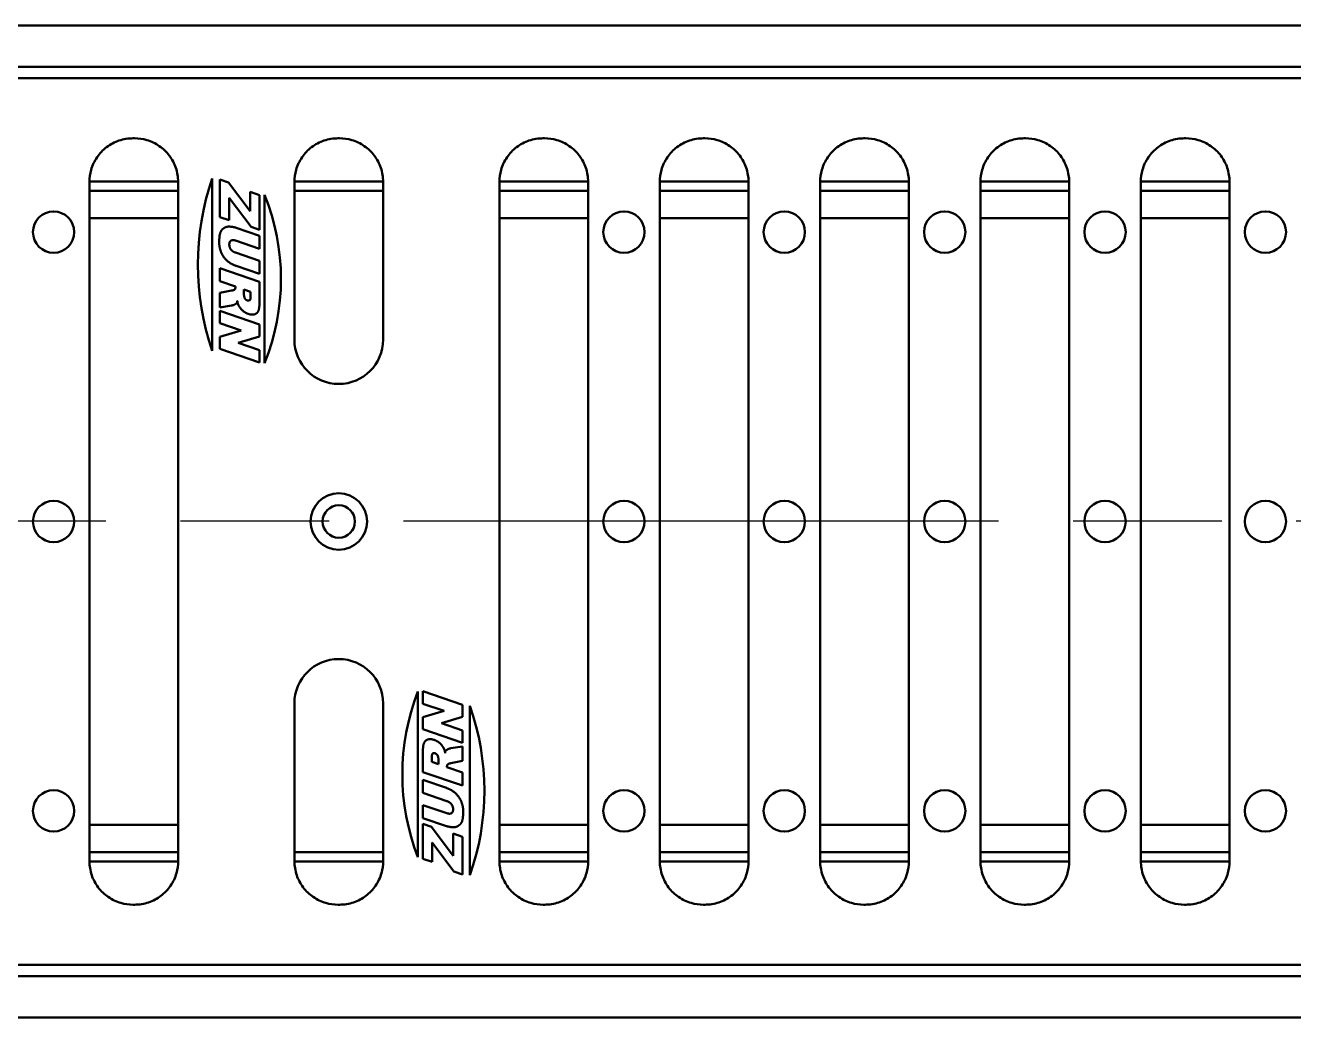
# Model space of a CAD drawing. Header units: inches. Extents: x 0 to 153, y -2 to 31.
# Drawn here: x 98.18 to 105.85, y 21.69 to 27.69 of the extents above; entities that cross this region are included whole.
import ezdxf

# ---------------------------------------------------------------- set-up
doc = ezdxf.new("R2010")
doc.units = ezdxf.units.IN
doc.header["$LTSCALE"] = 8
doc.header["$MEASUREMENT"] = 0
doc.linetypes.add('CHAIN', pattern=[0.7087, 0.4724, -0.0591, 0.1181, -0.0591])
for name, color, linetype, lineweight in [('Centerline (ANSI)', 7, 'Continuous', 25), ('grate', 30, 'Continuous', 50), ('Visible (ANSI)', 7, 'Continuous', 50)]:
    doc.layers.add(name, color=color, linetype=linetype, lineweight=lineweight)

msp = doc.modelspace()

# ---------------------------------------------------------------- linework, layer by layer
at = {"layer": 'Centerline (ANSI)', "color": 7, "linetype": 'CHAIN', "ltscale": 0.952448}
msp.add_line((152.668767, 24.694935), (26.577349, 24.694935), dxfattribs=at)
at = {"layer": 'grate', "color": 7}
for p, q in [((110.031841, 27.373388), (90.122537, 27.373388)), ((98.841045, 27.009606), (98.833332, 27.009606)), ((100.081045, 27.009606), (100.073332, 27.009606)), ((101.321045, 27.009606), (101.313332, 27.009606)), ((102.291045, 27.009606), (102.283332, 27.009606)), ((103.261045, 27.009606), (103.253332, 27.009606)), ((104.231045, 27.009606), (104.223332, 27.009606)), ((105.201045, 27.009606), (105.193332, 27.009606)), ((98.56887, 22.638828), (98.56887, 26.746042)), ((99.105507, 22.638828), (99.105507, 26.746042)), ((99.310498, 26.766542), (99.310498, 25.725123)), ((99.357731, 26.532954), (99.357731, 26.761045)), ((99.357731, 26.761045), (99.41086, 26.742954)), ((99.41086, 26.742954), (99.541395, 26.568908)), ((99.80887, 25.792435), (99.80887, 26.746042)), ((100.345507, 26.746042), (100.345507, 25.792435)), ((101.04887, 26.746042), (101.04887, 22.638828)), ((101.585507, 26.746042), (101.585507, 22.638828)), ((102.01887, 26.746042), (102.01887, 22.638828)), ((102.555507, 26.746042), (102.555507, 22.638828)), ((102.98887, 26.746042), (102.98887, 22.638828)), ((103.525507, 26.746042), (103.525507, 22.638828)), ((103.95887, 26.746042), (103.95887, 22.638828)), ((104.495507, 26.746042), (104.495507, 22.638828)), ((104.92887, 26.746042), (104.92887, 22.638828)), ((105.465507, 26.746042), (105.465507, 22.638828)), ((99.546662, 26.473412), (99.414525, 26.64929)), ((99.414525, 26.64929), (99.414525, 26.513717)), ((99.541395, 26.568908), (99.541395, 26.685931)), ((99.541395, 26.685931), (99.597731, 26.666694)), ((99.597731, 26.666694), (99.597731, 26.456007)), ((99.628581, 25.649766), (99.628581, 26.667821)), ((99.414525, 26.513717), (99.357731, 26.532954)), ((99.455517, 26.468832), (99.597731, 26.420282)), ((99.597731, 26.456007), (99.546662, 26.473412)), ((99.597731, 26.341503), (99.452311, 26.390969)), ((99.597731, 26.420282), (99.597731, 26.341503)), ((99.452311, 26.318145), (99.597731, 26.268679)), ((99.597731, 26.1899), (99.455517, 26.23845)), ((99.597731, 26.268679), (99.597731, 26.1899)), ((99.357731, 26.144786), (99.357731, 26.224022)), ((99.357731, 26.224022), (99.597731, 26.142267)), ((99.452311, 26.112496), (99.357731, 26.144786)), ((99.357731, 26.074481), (99.428952, 26.088679)), ((99.452311, 26.109748), (99.452311, 26.112496)), ((99.502922, 26.09532), (99.543914, 26.081351)), ((99.502922, 26.068297), (99.502922, 26.09532)), ((99.597731, 26.142267), (99.597731, 26.018603)), ((99.357731, 25.987458), (99.357731, 26.074481)), ((99.543914, 26.081351), (99.543914, 26.052954)), ((99.428723, 25.99845), (99.357731, 25.987458)), ((99.357731, 25.890816), (99.357731, 25.965473)), ((99.357731, 25.965473), (99.597731, 25.883717)), ((99.485975, 25.847076), (99.357731, 25.890816)), ((99.597731, 25.883717), (99.597731, 25.811122)), ((99.357731, 25.808832), (99.485975, 25.847076)), ((99.357731, 25.735549), (99.357731, 25.808832)), ((99.597731, 25.811122), (99.469028, 25.772648)), ((99.597731, 25.653793), (99.357731, 25.735549)), ((99.469028, 25.772648), (99.597731, 25.728679)), ((99.597731, 25.728679), (99.597731, 25.653793)), ((100.555159, 23.663596), (100.555159, 22.662908)), ((100.586009, 23.590854), (100.586009, 23.66574)), ((100.586009, 23.66574), (100.826009, 23.583984)), ((99.80887, 22.638828), (99.80887, 23.592435)), ((100.345507, 23.592435), (100.345507, 22.638828)), ((100.714712, 23.546885), (100.586009, 23.590854)), ((100.826009, 23.583984), (100.826009, 23.510701)), ((100.869831, 22.552991), (100.869831, 23.577216)), ((100.586009, 23.508411), (100.714712, 23.546885)), ((100.586009, 23.435816), (100.586009, 23.508411)), ((100.826009, 23.510701), (100.697765, 23.472457)), ((100.826009, 23.35406), (100.586009, 23.435816)), ((100.697765, 23.472457), (100.826009, 23.428717)), ((100.826009, 23.428717), (100.826009, 23.35406)), ((100.755017, 23.321083), (100.826009, 23.332075)), ((100.826009, 23.332075), (100.826009, 23.245052)), ((100.586009, 23.177266), (100.586009, 23.30093)), ((100.639826, 23.238182), (100.639826, 23.266579)), ((100.680819, 23.251236), (100.680819, 23.224213)), ((100.826009, 23.095511), (100.586009, 23.177266)), ((100.680819, 23.224213), (100.639826, 23.238182)), ((100.731429, 23.209785), (100.731429, 23.207037)), ((100.731429, 23.207037), (100.826009, 23.174747)), ((100.826009, 23.245052), (100.754788, 23.230854)), ((100.826009, 23.174747), (100.826009, 23.095511)), ((100.586009, 23.129633), (100.728223, 23.081083)), ((100.586009, 23.050854), (100.586009, 23.129633)), ((100.731429, 23.001388), (100.586009, 23.050854)), ((100.586009, 22.899251), (100.586009, 22.97803)), ((100.586009, 22.97803), (100.731429, 22.928564)), ((100.728223, 22.850701), (100.586009, 22.899251)), ((100.586009, 22.863526), (100.637078, 22.846121)), ((100.586009, 22.652839), (100.586009, 22.863526)), ((100.637078, 22.846121), (100.769216, 22.670243)), ((100.769216, 22.670243), (100.769216, 22.805816)), ((100.769216, 22.805816), (100.826009, 22.786579)), ((100.826009, 22.786579), (100.826009, 22.558488)), ((100.77288, 22.576579), (100.642345, 22.750625)), ((100.642345, 22.750625), (100.642345, 22.633602)), ((100.642345, 22.633602), (100.586009, 22.652839)), ((100.826009, 22.558488), (100.77288, 22.576579)), ((98.833332, 22.375264), (98.841045, 22.375264)), ((100.073332, 22.375264), (100.081045, 22.375264)), ((101.313332, 22.375264), (101.321045, 22.375264)), ((102.283332, 22.375264), (102.291045, 22.375264)), ((103.253332, 22.375264), (103.261045, 22.375264)), ((104.223332, 22.375264), (104.231045, 22.375264)), ((105.193332, 22.375264), (105.201045, 22.375264)), ((90.122537, 22.011481), (110.031841, 22.011481))]:
    msp.add_line(p, q, dxfattribs=at)
for centre, radius in [((98.352175, 26.442435), 0.125), ((101.802203, 26.442435), 0.125), ((102.772203, 26.442435), 0.125), ((103.742203, 26.442435), 0.125), ((104.712203, 26.442435), 0.125), ((105.682203, 26.442435), 0.125), ((100.077189, 24.692435), 0.170818), ((98.352175, 24.692435), 0.125), ((100.077189, 24.692435), 0.098), ((101.802203, 24.692435), 0.125), ((102.772203, 24.692435), 0.125), ((103.742203, 24.692435), 0.125), ((104.712203, 24.692435), 0.125), ((105.682203, 24.692435), 0.125), ((98.352175, 22.942435), 0.125), ((101.802203, 22.942435), 0.125), ((102.772203, 22.942435), 0.125), ((103.742203, 22.942435), 0.125), ((104.712203, 22.942435), 0.125), ((105.682203, 22.942435), 0.125)]:
    msp.add_circle(centre, radius, dxfattribs=at)
for centre, radius, start, end in [((100.853563, 26.245832), 1.628553, 161.3529587, 198.6470413), ((98.365605, 26.158794), 1.361696, 338.0486904, 21.9513096), ((100.077189, 25.792435), 0.268318, 180, 0), ((100.077189, 23.592435), 0.268318, 0, 180), ((101.849177, 23.163252), 1.387381, 158.86054, 201.13946), ((99.424092, 23.065104), 1.53376, 340.4947408, 19.5052592)]:
    msp.add_arc(centre, radius, start, end, dxfattribs=at)
for points, knots in [([(98.833332, 27.009606), (98.804413, 27.009606), (98.775114, 27.004791), (98.720949, 26.986411), (98.695321, 26.972814), (98.650451, 26.938736), (98.630603, 26.917882), (98.599005, 26.871661), (98.586822, 26.845745), (98.572346, 26.795332), (98.56887, 26.770569), (98.56887, 26.746042)], [0, 0, 0, 0, 0.2203681, 0.2203681, 0.43584837, 0.43584837, 0.64971102, 0.64971102, 0.86248458, 0.86248458, 1.04938288, 1.04938288, 1.04938288, 1.04938288]), ([(99.105507, 26.746042), (99.105507, 26.774668), (99.10074, 26.803667), (99.082554, 26.857304), (99.0691, 26.88269), (99.035347, 26.927274), (99.014655, 26.947047), (98.968662, 26.978725), (98.942789, 26.991016), (98.891763, 27.005963), (98.866278, 27.009606), (98.841045, 27.009606)], [0, 0, 0, 0, 0.21813048, 0.21813048, 0.43156713, 0.43156713, 0.64423593, 0.64423593, 0.85712066, 0.85712066, 1.04939517, 1.04939517, 1.04939517, 1.04939517]), ([(100.073332, 27.009606), (100.044413, 27.009606), (100.015114, 27.004791), (99.960949, 26.986411), (99.935321, 26.972814), (99.890451, 26.938736), (99.870603, 26.917882), (99.839005, 26.871661), (99.826822, 26.845745), (99.812346, 26.795332), (99.80887, 26.770569), (99.80887, 26.746042)], [0, 0, 0, 0, 0.2203681, 0.2203681, 0.43584837, 0.43584837, 0.64971102, 0.64971102, 0.86248458, 0.86248458, 1.04938288, 1.04938288, 1.04938288, 1.04938288]), ([(100.345507, 26.746042), (100.345507, 26.774668), (100.34074, 26.803667), (100.322554, 26.857304), (100.3091, 26.88269), (100.275347, 26.927274), (100.254655, 26.947047), (100.208662, 26.978725), (100.182789, 26.991016), (100.131763, 27.005963), (100.106278, 27.009606), (100.081045, 27.009606)], [0, 0, 0, 0, 0.21813048, 0.21813048, 0.43156713, 0.43156713, 0.64423593, 0.64423593, 0.85712066, 0.85712066, 1.04939517, 1.04939517, 1.04939517, 1.04939517]), ([(101.313332, 27.009606), (101.284413, 27.009606), (101.255114, 27.004791), (101.200949, 26.986411), (101.175321, 26.972814), (101.130451, 26.938736), (101.110603, 26.917882), (101.079005, 26.871661), (101.066822, 26.845745), (101.052346, 26.795332), (101.04887, 26.770569), (101.04887, 26.746042)], [0, 0, 0, 0, 0.2203681, 0.2203681, 0.43584837, 0.43584837, 0.64971102, 0.64971102, 0.86248458, 0.86248458, 1.04938288, 1.04938288, 1.04938288, 1.04938288]), ([(101.585507, 26.746042), (101.585507, 26.774668), (101.58074, 26.803667), (101.562554, 26.857304), (101.5491, 26.88269), (101.515347, 26.927274), (101.494655, 26.947047), (101.448662, 26.978725), (101.422789, 26.991016), (101.371763, 27.005963), (101.346278, 27.009606), (101.321045, 27.009606)], [0, 0, 0, 0, 0.21813048, 0.21813048, 0.43156713, 0.43156713, 0.64423593, 0.64423593, 0.85712066, 0.85712066, 1.04939517, 1.04939517, 1.04939517, 1.04939517]), ([(102.283332, 27.009606), (102.254413, 27.009606), (102.225114, 27.004791), (102.170949, 26.986411), (102.145321, 26.972814), (102.100451, 26.938736), (102.080603, 26.917882), (102.049005, 26.871661), (102.036822, 26.845745), (102.022346, 26.795332), (102.01887, 26.770569), (102.01887, 26.746042)], [0, 0, 0, 0, 0.2203681, 0.2203681, 0.43584837, 0.43584837, 0.64971102, 0.64971102, 0.86248458, 0.86248458, 1.04938288, 1.04938288, 1.04938288, 1.04938288]), ([(102.555507, 26.746042), (102.555507, 26.774668), (102.55074, 26.803667), (102.532554, 26.857304), (102.5191, 26.88269), (102.485347, 26.927274), (102.464655, 26.947047), (102.418662, 26.978725), (102.392789, 26.991016), (102.341763, 27.005963), (102.316278, 27.009606), (102.291045, 27.009606)], [0, 0, 0, 0, 0.21813048, 0.21813048, 0.43156713, 0.43156713, 0.64423593, 0.64423593, 0.85712066, 0.85712066, 1.04939517, 1.04939517, 1.04939517, 1.04939517]), ([(103.253332, 27.009606), (103.224413, 27.009606), (103.195114, 27.004791), (103.140949, 26.986411), (103.115321, 26.972814), (103.070451, 26.938736), (103.050603, 26.917882), (103.019005, 26.871661), (103.006822, 26.845745), (102.992346, 26.795332), (102.98887, 26.770569), (102.98887, 26.746042)], [0, 0, 0, 0, 0.2203681, 0.2203681, 0.43584837, 0.43584837, 0.64971102, 0.64971102, 0.86248458, 0.86248458, 1.04938288, 1.04938288, 1.04938288, 1.04938288]), ([(103.525507, 26.746042), (103.525507, 26.774668), (103.52074, 26.803667), (103.502554, 26.857304), (103.4891, 26.88269), (103.455347, 26.927274), (103.434655, 26.947047), (103.388662, 26.978725), (103.362789, 26.991016), (103.311763, 27.005963), (103.286278, 27.009606), (103.261045, 27.009606)], [0, 0, 0, 0, 0.21813048, 0.21813048, 0.43156713, 0.43156713, 0.64423593, 0.64423593, 0.85712066, 0.85712066, 1.04939517, 1.04939517, 1.04939517, 1.04939517]), ([(104.223332, 27.009606), (104.194413, 27.009606), (104.165114, 27.004791), (104.110949, 26.986411), (104.085321, 26.972814), (104.040451, 26.938736), (104.020603, 26.917882), (103.989005, 26.871661), (103.976822, 26.845745), (103.962346, 26.795332), (103.95887, 26.770569), (103.95887, 26.746042)], [0, 0, 0, 0, 0.2203681, 0.2203681, 0.43584837, 0.43584837, 0.64971102, 0.64971102, 0.86248458, 0.86248458, 1.04938288, 1.04938288, 1.04938288, 1.04938288]), ([(104.495507, 26.746042), (104.495507, 26.774668), (104.49074, 26.803667), (104.472554, 26.857304), (104.4591, 26.88269), (104.425347, 26.927274), (104.404655, 26.947047), (104.358662, 26.978725), (104.332789, 26.991016), (104.281763, 27.005963), (104.256278, 27.009606), (104.231045, 27.009606)], [0, 0, 0, 0, 0.21813048, 0.21813048, 0.43156713, 0.43156713, 0.64423593, 0.64423593, 0.85712066, 0.85712066, 1.04939517, 1.04939517, 1.04939517, 1.04939517]), ([(105.193332, 27.009606), (105.164413, 27.009606), (105.135114, 27.004791), (105.080949, 26.986411), (105.055321, 26.972814), (105.010451, 26.938736), (104.990603, 26.917882), (104.959005, 26.871661), (104.946822, 26.845745), (104.932346, 26.795332), (104.92887, 26.770569), (104.92887, 26.746042)], [0, 0, 0, 0, 0.2203681, 0.2203681, 0.43584837, 0.43584837, 0.64971102, 0.64971102, 0.86248458, 0.86248458, 1.04938288, 1.04938288, 1.04938288, 1.04938288]), ([(105.465507, 26.746042), (105.465507, 26.774668), (105.46074, 26.803667), (105.442554, 26.857304), (105.4291, 26.88269), (105.395347, 26.927274), (105.374655, 26.947047), (105.328662, 26.978725), (105.302789, 26.991016), (105.251763, 27.005963), (105.226278, 27.009606), (105.201045, 27.009606)], [0, 0, 0, 0, 0.21813048, 0.21813048, 0.43156713, 0.43156713, 0.64423593, 0.64423593, 0.85712066, 0.85712066, 1.04939517, 1.04939517, 1.04939517, 1.04939517]), ([(98.56887, 22.638828), (98.56887, 22.610202), (98.573638, 22.581202), (98.591824, 22.527565), (98.605277, 22.502179), (98.63903, 22.457595), (98.659723, 22.437822), (98.705716, 22.406144), (98.731588, 22.393854), (98.782614, 22.378906), (98.8081, 22.375264), (98.833332, 22.375264)], [0, 0, 0, 0, 0.21813048, 0.21813048, 0.43156713, 0.43156713, 0.64423593, 0.64423593, 0.85712066, 0.85712066, 1.04939517, 1.04939517, 1.04939517, 1.04939517]), ([(98.841045, 22.375264), (98.869965, 22.375264), (98.899263, 22.380079), (98.953428, 22.398458), (98.979056, 22.412055), (99.023926, 22.446133), (99.043775, 22.466988), (99.075372, 22.513208), (99.087556, 22.539124), (99.102032, 22.589537), (99.105507, 22.6143), (99.105507, 22.638828)], [0, 0, 0, 0, 0.2203681, 0.2203681, 0.43584837, 0.43584837, 0.64971102, 0.64971102, 0.86248458, 0.86248458, 1.04938288, 1.04938288, 1.04938288, 1.04938288]), ([(99.80887, 22.638828), (99.80887, 22.610202), (99.813638, 22.581202), (99.831824, 22.527565), (99.845277, 22.502179), (99.87903, 22.457595), (99.899723, 22.437822), (99.945716, 22.406144), (99.971588, 22.393854), (100.022614, 22.378906), (100.0481, 22.375264), (100.073332, 22.375264)], [0, 0, 0, 0, 0.21813048, 0.21813048, 0.43156713, 0.43156713, 0.64423593, 0.64423593, 0.85712066, 0.85712066, 1.04939517, 1.04939517, 1.04939517, 1.04939517]), ([(100.081045, 22.375264), (100.109965, 22.375264), (100.139263, 22.380079), (100.193428, 22.398458), (100.219056, 22.412055), (100.263926, 22.446133), (100.283775, 22.466988), (100.315372, 22.513208), (100.327556, 22.539124), (100.342032, 22.589537), (100.345507, 22.6143), (100.345507, 22.638828)], [0, 0, 0, 0, 0.2203681, 0.2203681, 0.43584837, 0.43584837, 0.64971102, 0.64971102, 0.86248458, 0.86248458, 1.04938288, 1.04938288, 1.04938288, 1.04938288]), ([(101.04887, 22.638828), (101.04887, 22.610202), (101.053638, 22.581202), (101.071824, 22.527565), (101.085277, 22.502179), (101.11903, 22.457595), (101.139723, 22.437822), (101.185716, 22.406144), (101.211588, 22.393854), (101.262614, 22.378906), (101.2881, 22.375264), (101.313332, 22.375264)], [0, 0, 0, 0, 0.21813048, 0.21813048, 0.43156713, 0.43156713, 0.64423593, 0.64423593, 0.85712066, 0.85712066, 1.04939517, 1.04939517, 1.04939517, 1.04939517]), ([(101.321045, 22.375264), (101.349965, 22.375264), (101.379263, 22.380079), (101.433428, 22.398458), (101.459056, 22.412055), (101.503926, 22.446133), (101.523775, 22.466988), (101.555372, 22.513208), (101.567556, 22.539124), (101.582032, 22.589537), (101.585507, 22.6143), (101.585507, 22.638828)], [0, 0, 0, 0, 0.2203681, 0.2203681, 0.43584837, 0.43584837, 0.64971102, 0.64971102, 0.86248458, 0.86248458, 1.04938288, 1.04938288, 1.04938288, 1.04938288]), ([(102.01887, 22.638828), (102.01887, 22.610202), (102.023638, 22.581202), (102.041824, 22.527565), (102.055277, 22.502179), (102.08903, 22.457595), (102.109723, 22.437822), (102.155716, 22.406144), (102.181588, 22.393854), (102.232614, 22.378906), (102.2581, 22.375264), (102.283332, 22.375264)], [0, 0, 0, 0, 0.21813048, 0.21813048, 0.43156713, 0.43156713, 0.64423593, 0.64423593, 0.85712066, 0.85712066, 1.04939517, 1.04939517, 1.04939517, 1.04939517]), ([(102.291045, 22.375264), (102.319965, 22.375264), (102.349263, 22.380079), (102.403428, 22.398458), (102.429056, 22.412055), (102.473926, 22.446133), (102.493775, 22.466988), (102.525372, 22.513208), (102.537556, 22.539124), (102.552032, 22.589537), (102.555507, 22.6143), (102.555507, 22.638828)], [0, 0, 0, 0, 0.2203681, 0.2203681, 0.43584837, 0.43584837, 0.64971102, 0.64971102, 0.86248458, 0.86248458, 1.04938288, 1.04938288, 1.04938288, 1.04938288]), ([(102.98887, 22.638828), (102.98887, 22.610202), (102.993638, 22.581202), (103.011824, 22.527565), (103.025277, 22.502179), (103.05903, 22.457595), (103.079723, 22.437822), (103.125716, 22.406144), (103.151588, 22.393854), (103.202614, 22.378906), (103.2281, 22.375264), (103.253332, 22.375264)], [0, 0, 0, 0, 0.21813048, 0.21813048, 0.43156713, 0.43156713, 0.64423593, 0.64423593, 0.85712066, 0.85712066, 1.04939517, 1.04939517, 1.04939517, 1.04939517]), ([(103.261045, 22.375264), (103.289965, 22.375264), (103.319263, 22.380079), (103.373428, 22.398458), (103.399056, 22.412055), (103.443926, 22.446133), (103.463775, 22.466988), (103.495372, 22.513208), (103.507556, 22.539124), (103.522032, 22.589537), (103.525507, 22.6143), (103.525507, 22.638828)], [0, 0, 0, 0, 0.2203681, 0.2203681, 0.43584837, 0.43584837, 0.64971102, 0.64971102, 0.86248458, 0.86248458, 1.04938288, 1.04938288, 1.04938288, 1.04938288]), ([(103.95887, 22.638828), (103.95887, 22.610202), (103.963638, 22.581202), (103.981824, 22.527565), (103.995277, 22.502179), (104.02903, 22.457595), (104.049723, 22.437822), (104.095716, 22.406144), (104.121588, 22.393854), (104.172614, 22.378906), (104.1981, 22.375264), (104.223332, 22.375264)], [0, 0, 0, 0, 0.21813048, 0.21813048, 0.43156713, 0.43156713, 0.64423593, 0.64423593, 0.85712066, 0.85712066, 1.04939517, 1.04939517, 1.04939517, 1.04939517]), ([(104.231045, 22.375264), (104.259965, 22.375264), (104.289263, 22.380079), (104.343428, 22.398458), (104.369056, 22.412055), (104.413926, 22.446133), (104.433775, 22.466988), (104.465372, 22.513208), (104.477556, 22.539124), (104.492032, 22.589537), (104.495507, 22.6143), (104.495507, 22.638828)], [0, 0, 0, 0, 0.2203681, 0.2203681, 0.43584837, 0.43584837, 0.64971102, 0.64971102, 0.86248458, 0.86248458, 1.04938288, 1.04938288, 1.04938288, 1.04938288]), ([(104.92887, 22.638828), (104.92887, 22.610202), (104.933638, 22.581202), (104.951824, 22.527565), (104.965277, 22.502179), (104.99903, 22.457595), (105.019723, 22.437822), (105.065716, 22.406144), (105.091588, 22.393854), (105.142614, 22.378906), (105.1681, 22.375264), (105.193332, 22.375264)], [0, 0, 0, 0, 0.21813048, 0.21813048, 0.43156713, 0.43156713, 0.64423593, 0.64423593, 0.85712066, 0.85712066, 1.04939517, 1.04939517, 1.04939517, 1.04939517]), ([(105.201045, 22.375264), (105.229965, 22.375264), (105.259263, 22.380079), (105.313428, 22.398458), (105.339056, 22.412055), (105.383926, 22.446133), (105.403775, 22.466988), (105.435372, 22.513208), (105.447556, 22.539124), (105.462032, 22.589537), (105.465507, 22.6143), (105.465507, 22.638828)], [0, 0, 0, 0, 0.2203681, 0.2203681, 0.43584837, 0.43584837, 0.64971102, 0.64971102, 0.86248458, 0.86248458, 1.04938288, 1.04938288, 1.04938288, 1.04938288])]:
    msp.add_open_spline(points, degree=3, knots=knots, dxfattribs=at)
for points in [[(99.353838, 26.382267), (99.353838, 26.3999), (99.358647, 26.439061), (99.373532, 26.46219), (99.400555, 26.476389), (99.414983, 26.475702)], [(99.414983, 26.475702), (99.437654, 26.474786), (99.455517, 26.468832)], [(99.452311, 26.390969), (99.434448, 26.397152), (99.414983, 26.384557), (99.414983, 26.367381)], [(99.361624, 26.332801), (99.353838, 26.352267), (99.353838, 26.382267)], [(99.455517, 26.23845), (99.434219, 26.245549), (99.396204, 26.271885), (99.367578, 26.310358), (99.361624, 26.332801)], [(99.414983, 26.367381), (99.414983, 26.350206), (99.434219, 26.324328), (99.452311, 26.318145)], [(99.428952, 26.088679), (99.443838, 26.091656), (99.447044, 26.095091)], [(99.447044, 26.095091), (99.452311, 26.100816), (99.452311, 26.109748)], [(99.458036, 26.011503), (99.45483, 26.008068), (99.435364, 25.999137), (99.428723, 25.99845)], [(99.463303, 26.027076), (99.462616, 26.016084), (99.458036, 26.011503)], [(99.470402, 26.000969), (99.464448, 26.012648), (99.463303, 26.027076)], [(99.505899, 26.049977), (99.502922, 26.063717), (99.502922, 26.068297)], [(99.523761, 26.029137), (99.51712, 26.031427), (99.507273, 26.042648), (99.505899, 26.049977)], [(99.543914, 26.052954), (99.543914, 26.034633), (99.533609, 26.025931), (99.523761, 26.029137)], [(99.597731, 26.018603), (99.597731, 25.98471), (99.585593, 25.951732), (99.552845, 25.940053), (99.529715, 25.947839)], [(99.529715, 25.947839), (99.509334, 25.954939), (99.479563, 25.982419), (99.470402, 26.000969)], [(100.586009, 23.30093), (100.586009, 23.334823), (100.598147, 23.367801), (100.630895, 23.37948), (100.654025, 23.371694)], [(100.654025, 23.371694), (100.674406, 23.364594), (100.704177, 23.337114), (100.713338, 23.318564)], [(100.639826, 23.266579), (100.639826, 23.2849), (100.650132, 23.293602), (100.659979, 23.290396)], [(100.659979, 23.290396), (100.66662, 23.288106), (100.676467, 23.276885), (100.677841, 23.269556)], [(100.677841, 23.269556), (100.680819, 23.255816), (100.680819, 23.251236)], [(100.713338, 23.318564), (100.719292, 23.306885), (100.720437, 23.292457)], [(100.720437, 23.292457), (100.721124, 23.303449), (100.725704, 23.30803)], [(100.725704, 23.30803), (100.72891, 23.311465), (100.748376, 23.320396), (100.755017, 23.321083)], [(100.736696, 23.224442), (100.731429, 23.218717), (100.731429, 23.209785)], [(100.754788, 23.230854), (100.739903, 23.227877), (100.736696, 23.224442)], [(100.728223, 23.081083), (100.749521, 23.073984), (100.787536, 23.047648), (100.816162, 23.009175), (100.822116, 22.986732)], [(100.768758, 22.952152), (100.768758, 22.969327), (100.749521, 22.995205), (100.731429, 23.001388)], [(100.731429, 22.928564), (100.749292, 22.922381), (100.768758, 22.934976), (100.768758, 22.952152)], [(100.822116, 22.986732), (100.829903, 22.967266), (100.829903, 22.937266)], [(100.829903, 22.937266), (100.829903, 22.919633), (100.825093, 22.880472), (100.810208, 22.857343), (100.783185, 22.843144), (100.768758, 22.843831)], [(100.768758, 22.843831), (100.746086, 22.844747), (100.728223, 22.850701)]]:
    msp.add_open_spline(points, degree=2, dxfattribs=at)
at = {"layer": 'Visible (ANSI)', "color": 7}
for p, q in [((30.077189, 27.692435), (150.077189, 27.692435)), ((150.077189, 27.442435), (30.077189, 27.442435)), ((98.568874, 26.747435), (99.105503, 26.747435)), ((99.808874, 26.747435), (100.345503, 26.747435)), ((101.048874, 26.747435), (101.585503, 26.747435)), ((102.018874, 26.747435), (102.555503, 26.747435)), ((102.988874, 26.747435), (103.525503, 26.747435)), ((103.958874, 26.747435), (104.495503, 26.747435)), ((104.928874, 26.747435), (105.465503, 26.747435)), ((98.56887, 26.692435), (99.105507, 26.692435)), ((99.80887, 26.692435), (100.345507, 26.692435)), ((101.04887, 26.692435), (101.585507, 26.692435)), ((102.01887, 26.692435), (102.555507, 26.692435)), ((102.98887, 26.692435), (103.525507, 26.692435)), ((103.95887, 26.692435), (104.495507, 26.692435)), ((104.92887, 26.692435), (105.465507, 26.692435)), ((99.105507, 26.527435), (98.56887, 26.527435)), ((101.585507, 26.527435), (101.04887, 26.527435)), ((102.555507, 26.527435), (102.01887, 26.527435)), ((103.525507, 26.527435), (102.98887, 26.527435)), ((104.495507, 26.527435), (103.95887, 26.527435)), ((105.465507, 26.527435), (104.92887, 26.527435)), ((98.56887, 22.857435), (99.105507, 22.857435)), ((101.04887, 22.857435), (101.585507, 22.857435)), ((102.01887, 22.857435), (102.555507, 22.857435)), ((102.98887, 22.857435), (103.525507, 22.857435)), ((103.95887, 22.857435), (104.495507, 22.857435)), ((104.92887, 22.857435), (105.465507, 22.857435)), ((99.105507, 22.692435), (98.56887, 22.692435)), ((99.105503, 22.637435), (98.568874, 22.637435)), ((100.345507, 22.692435), (99.80887, 22.692435)), ((100.345503, 22.637435), (99.808874, 22.637435)), ((101.585507, 22.692435), (101.04887, 22.692435)), ((101.585503, 22.637435), (101.048874, 22.637435)), ((102.555507, 22.692435), (102.01887, 22.692435)), ((102.555503, 22.637435), (102.018874, 22.637435)), ((103.525507, 22.692435), (102.98887, 22.692435)), ((103.525503, 22.637435), (102.988874, 22.637435)), ((104.495507, 22.692435), (103.95887, 22.692435)), ((104.495503, 22.637435), (103.958874, 22.637435)), ((105.465507, 22.692435), (104.92887, 22.692435)), ((105.465503, 22.637435), (104.928874, 22.637435)), ((30.077189, 21.942435), (150.077189, 21.942435)), ((150.077189, 21.692435), (30.077189, 21.692435))]:
    msp.add_line(p, q, dxfattribs=at)

doc.saveas('drawing.dxf')
